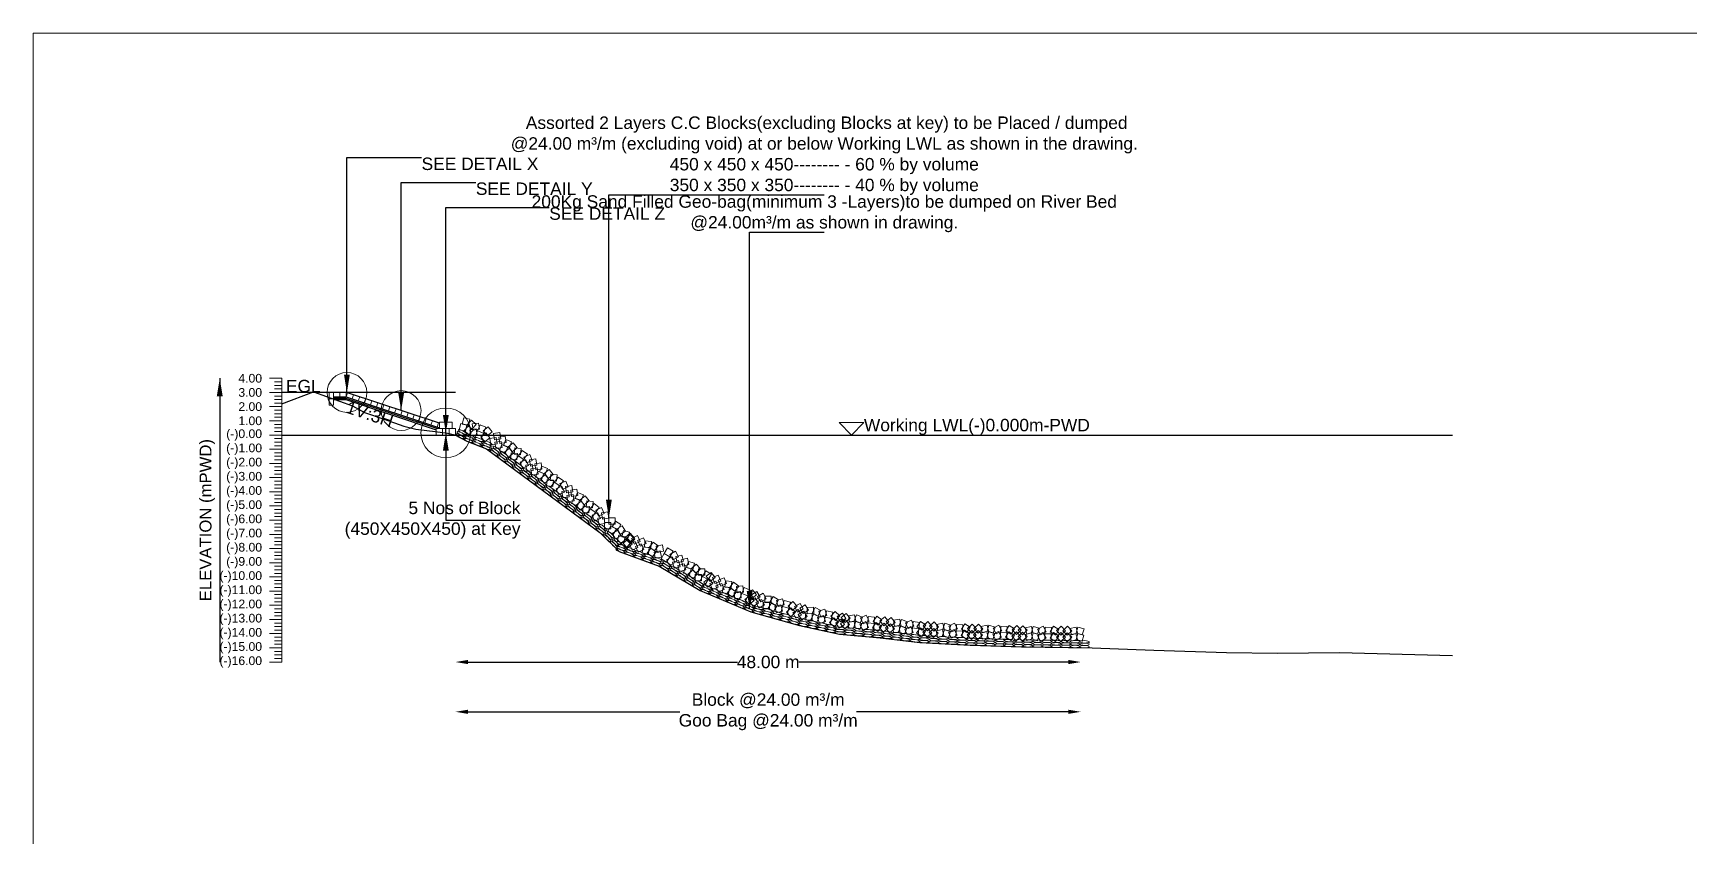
# Model space of a CAD drawing. Header units: inches. Extents: x 89000 to 380017, y -7071 to 0.
# Drawn here: x 295000 to 301658, y -3229 to 0 of the extents above; entities that cross this region are included whole.
import ezdxf

# ---------------------------------------------------------------- set-up
doc = ezdxf.new("R2010")
doc.units = ezdxf.units.IN
doc.header["$LTSCALE"] = 7
doc.header["$MEASUREMENT"] = 0
for name, color, linetype, lineweight in [('Cross Section Labels', 7, 'Continuous', 9), ('Existing_Bed_Level for Xsection', 7, 'Continuous', 25), ('Long Section Labels', 7, 'Continuous', 9)]:
    doc.layers.add(name, color=color, linetype=linetype, lineweight=lineweight)
doc.styles.get("Standard").update_dxf_attribs({"font": 'arial.ttf'})
doc.dimstyles.new('Appron Lebeling Style', dxfattribs={"dimtxt": 50, "dimasz": 50, "dimexe": 0.18, "dimexo": 0.0625, "dimgap": 0.09, "dimtad": 0, "dimtih": 1, "dimtoh": 1, "dimdec": 4, "dimzin": 0, "dimdsep": 46, "dimtxsty": 'Standard', "dimcen": 0.09, "dimse1": 1, "dimse2": 1, "dimadec": 0, "dimazin": 0, "dimtfac": 1, "dimtdec": 4, "dimtofl": 0, "dimtmove": 0, "dimatfit": 3, "dimfxl": 1, "dimtolj": 1, "dimtzin": 0, "dimarcsym": 0})
doc.dimstyles.get("Standard").update_dxf_attribs({"dimtxt": 0.18, "dimasz": 0.18, "dimexe": 0.18, "dimexo": 0.0625, "dimgap": 0.09, "dimtad": 0, "dimtih": 1, "dimtoh": 1, "dimdec": 4, "dimzin": 0, "dimdsep": 46, "dimtxsty": 'Standard', "dimcen": 0.09, "dimadec": 0, "dimazin": 0, "dimtfac": 1, "dimtdec": 4, "dimtofl": 0, "dimtmove": 0, "dimatfit": 3, "dimfxl": 1, "dimtolj": 1, "dimtzin": 0, "dimarcsym": 0})

# ---------------------------------------------------------------- blocks, each defined once
blk = doc.blocks.new('*D25')
at = {"layer": 'Cross Section Labels', "color": 0, "lineweight": -2, "transparency": 16777216}
for p, q in [((296747.1, -2526.8), (297830.4, -2526.8)), ((299160.9, -2526.8), (298077.6, -2526.8))]:
    blk.add_line(p, q, dxfattribs=at)
at = {"layer": 'Cross Section Labels', "color": 0, "transparency": 16777216}
for points in [[(296747.1, -2518.5), (296747.1, -2535.1), (296697.1, -2526.8)], [(299160.9, -2518.5), (299160.9, -2535.1), (299210.9, -2526.8)]]:
    blk.add_solid(points, dxfattribs=at)
at = {"layer": 'Defpoints', "color": 0, "transparency": 16777216}
for p in [(296697.1, -1614.8), (299210.9, -2469.7), (299210.9, -2526.8)]:
    blk.add_point(p, dxfattribs=at)
at = {"layer": 'Cross Section Labels', "color": 0, "transparency": 16777216, "insert": (297954, -2526.8), "char_height": 50, "attachment_point": 5}
blk.add_mtext('\\A1;48.00 m', dxfattribs=at)
blk = doc.blocks.new('*D26')
at = {"layer": 'Cross Section Labels', "color": 0, "lineweight": -2, "transparency": 16777216}
for p, q in [((296747.1, -2726.8), (297598.4, -2726.8)), ((299160.9, -2726.8), (298309.6, -2726.8))]:
    blk.add_line(p, q, dxfattribs=at)
at = {"layer": 'Cross Section Labels', "color": 0, "transparency": 16777216}
for points in [[(296747.1, -2718.5), (296747.1, -2735.1), (296697.1, -2726.8)], [(299160.9, -2718.5), (299160.9, -2735.1), (299210.9, -2726.8)]]:
    blk.add_solid(points, dxfattribs=at)
at = {"layer": 'Defpoints', "color": 0, "transparency": 16777216}
for p in [(296697.1, -1614.8), (299210.9, -2469.7), (299210.9, -2726.8)]:
    blk.add_point(p, dxfattribs=at)
at = {"layer": 'Cross Section Labels', "color": 0, "transparency": 16777216, "insert": (297954, -2726.8), "char_height": 50, "attachment_point": 5}
blk.add_mtext('\\A1;Block @24.00 m³/m ^JGoo Bag @24.00 m³/m ', dxfattribs=at)

msp = doc.modelspace()

# ---------------------------------------------------------------- linework, layer by layer
at = {"layer": 'Cross Section Labels'}
for points in [[(295000, 0), (305000, 0), (305000, -7071), (295000, -7071)], [(298288.67967, -1614.79), (298338.67967, -1564.79), (298238.67967, -1564.79)]]:
    msp.add_lwpolyline(points, close=True, dxfattribs=at)
for centre, radius in [((296261.02967, -1443.79), 80), ((296479.05467, -1516.465), 80), ((296658.60467, -1606.24), 100)]:
    msp.add_circle(centre, radius, dxfattribs=at)
at = {"layer": 'Existing_Bed_Level for Xsection'}
for points in [[(296000, -1489.162), (296127.30223, -1440.712), (296283.64038, -1497.712), (296332.32062, -1523.932), (296410.51855, -1550.779), (296489.12038, -1579.279), (296537.54408, -1591.819), (296615.92516, -1600.369), (296664.66703, -1607.779), (296694.61334, -1613.479), (296742.86763, -1639.129), (296821.367, -1670.479), (297277.78288, -2006.95), (297354.62798, -2083.33), (297515.81178, -2142.04), (297680.04029, -2240.08), (297883.69905, -2325.58), (298079.99162, -2379.73), (298241.19287, -2415.07), (298404.66586, -2429.32), (298563.60149, -2448.7), (298765.8657, -2459.53), (298972.30576, -2466.37), (299256.39668, -2470.36), (299503.48878, -2479.48), (299795.64543, -2488.03), (300000.31431, -2491.45), (300249.76909, -2489.17), (300704.85263, -2500)], [(296697.07967, -1443.79), (296000, -1443.79)], [(296632.95467, -1567.765), (296263.66222, -1444.66752), (296261.02967, -1443.79), (296258.25472, -1443.79), (296206.95472, -1443.79)], [(296206.95472, -1460.89), (296258.25472, -1460.89), (296632.95467, -1585.78998)], [(296206.95472, -1466.59), (296257.32974, -1466.59), (296624.97974, -1589.14)], [(296206.95472, -1472.29), (296256.40476, -1472.29), (296620.12967, -1593.53164)], [(296000, -1614.79), (300704.85263, -1614.79)]]:
    msp.add_lwpolyline(points, dxfattribs=at)
at = {"layer": 'Long Section Labels'}
for points in [[(296000, -1386.79), (295950, -1386.79)], [(296000, -2526.79), (296000, -2469.79), (296000, -2412.79), (296000, -2355.79), (296000, -2298.79), (296000, -2241.79), (296000, -2184.79), (296000, -2127.79), (296000, -2070.79), (296000, -2013.79), (296000, -1956.79), (296000, -1899.79), (296000, -1842.79), (296000, -1785.79), (296000, -1728.79), (296000, -1671.79), (296000, -1614.79), (296000, -1557.79), (296000, -1500.79), (296000, -1443.79), (296000, -1386.79)], [(296000, -1443.79), (295950, -1443.79)], [(296000, -1401.04), (295970, -1401.04)], [(296000, -1415.29), (295970, -1415.29)], [(296000, -1429.54), (295970, -1429.54)], [(296000, -1458.04), (295970, -1458.04)], [(296000, -1500.79), (295950, -1500.79)], [(296000, -1472.29), (295970, -1472.29)], [(296000, -1486.54), (295970, -1486.54)], [(296000, -1515.04), (295970, -1515.04)], [(296000, -1529.29), (295970, -1529.29)], [(296000, -1557.79), (295950, -1557.79)], [(296000, -1543.54), (295970, -1543.54)], [(296000, -1572.04), (295970, -1572.04)], [(296000, -1586.29), (295970, -1586.29)], [(296000, -1614.79), (295950, -1614.79)], [(296000, -1600.54), (295970, -1600.54)], [(296000, -1629.04), (295970, -1629.04)], [(296000, -1643.29), (295970, -1643.29)], [(296000, -1657.54), (295970, -1657.54)], [(296000, -1671.79), (295950, -1671.79)], [(296000, -1728.79), (295950, -1728.79)], [(296000, -1686.04), (295970, -1686.04)], [(296000, -1700.29), (295970, -1700.29)], [(296000, -1714.54), (295970, -1714.54)], [(296000, -1785.79), (295950, -1785.79)], [(296000, -1743.04), (295970, -1743.04)], [(296000, -1757.29), (295970, -1757.29)], [(296000, -1771.54), (295970, -1771.54)], [(296000, -1842.79), (295950, -1842.79)], [(296000, -1800.04), (295970, -1800.04)], [(296000, -1814.29), (295970, -1814.29)], [(296000, -1828.54), (295970, -1828.54)], [(296000, -1857.04), (295970, -1857.04)], [(296000, -1899.79), (295950, -1899.79)], [(296000, -1871.29), (295970, -1871.29)], [(296000, -1885.54), (295970, -1885.54)], [(296000, -1914.04), (295970, -1914.04)], [(296000, -1928.29), (295970, -1928.29)], [(296000, -1956.79), (295950, -1956.79)], [(296000, -1942.54), (295970, -1942.54)], [(296000, -1971.04), (295970, -1971.04)], [(296000, -1985.29), (295970, -1985.29)], [(296000, -2013.79), (295950, -2013.79)], [(296000, -1999.54), (295970, -1999.54)], [(296000, -2028.04), (295970, -2028.04)], [(296000, -2042.29), (295970, -2042.29)], [(296000, -2056.54), (295970, -2056.54)], [(296000, -2070.79), (295950, -2070.79)], [(296000, -2127.79), (295950, -2127.79)], [(296000, -2085.04), (295970, -2085.04)], [(296000, -2099.29), (295970, -2099.29)], [(296000, -2113.54), (295970, -2113.54)], [(296000, -2184.79), (295950, -2184.79)], [(296000, -2142.04), (295970, -2142.04)], [(296000, -2156.29), (295970, -2156.29)], [(296000, -2170.54), (295970, -2170.54)], [(296000, -2241.79), (295950, -2241.79)], [(296000, -2199.04), (295970, -2199.04)], [(296000, -2213.29), (295970, -2213.29)], [(296000, -2227.54), (295970, -2227.54)], [(296000, -2256.04), (295970, -2256.04)], [(296000, -2298.79), (295950, -2298.79)], [(296000, -2270.29), (295970, -2270.29)], [(296000, -2284.54), (295970, -2284.54)], [(296000, -2313.04), (295970, -2313.04)], [(296000, -2327.29), (295970, -2327.29)], [(296000, -2355.79), (295950, -2355.79)], [(296000, -2341.54), (295970, -2341.54)], [(296000, -2370.04), (295970, -2370.04)], [(296000, -2384.29), (295970, -2384.29)], [(296000, -2412.79), (295950, -2412.79)], [(296000, -2398.54), (295970, -2398.54)], [(296000, -2427.04), (295970, -2427.04)], [(296000, -2441.29), (295970, -2441.29)], [(296000, -2455.54), (295970, -2455.54)], [(296000, -2469.79), (295950, -2469.79)], [(296000, -2526.79), (295950, -2526.79)], [(296000, -2484.04), (295970, -2484.04)], [(296000, -2498.29), (295970, -2498.29)], [(296000, -2512.54), (295970, -2512.54)]]:
    msp.add_lwpolyline(points, dxfattribs=at)
for points in [[(296206.95472, -1443.79), (296189.85472, -1443.79), (296189.85472, -1469.44), (296206.95472, -1469.44)], [(296232.60472, -1443.79), (296206.95472, -1443.79), (296206.95472, -1460.89), (296232.60472, -1460.89)], [(296258.25472, -1443.79), (296232.60472, -1443.79), (296232.60472, -1460.89), (296258.25472, -1460.89)], [(296287.99595, -1452.77876), (296263.66222, -1444.66752), (296258.25472, -1460.89), (296282.58845, -1469.00124)], [(296312.32967, -1460.89), (296287.99595, -1452.77876), (296282.58845, -1469.00124), (296306.92218, -1477.11248)], [(296336.6634, -1469.00124), (296312.32967, -1460.89), (296306.92218, -1477.11248), (296331.2559, -1485.22373)], [(296206.95472, -1469.44), (296189.85472, -1469.44), (296189.85472, -1495.09), (296206.95472, -1495.09)], [(296360.99713, -1477.11248), (296336.6634, -1469.00124), (296331.2559, -1485.22373), (296355.58963, -1493.33497)], [(296385.33085, -1485.22373), (296360.99713, -1477.11248), (296355.58963, -1493.33497), (296379.92336, -1501.44621)], [(296409.66458, -1493.33497), (296385.33085, -1485.22373), (296379.92336, -1501.44621), (296404.25708, -1509.55745)], [(296433.99831, -1501.44621), (296409.66458, -1493.33497), (296404.25708, -1509.55745), (296428.59081, -1517.6687)], [(296458.33203, -1509.55745), (296433.99831, -1501.44621), (296428.59081, -1517.6687), (296452.92454, -1525.77994)], [(296482.66576, -1517.6687), (296458.33203, -1509.55745), (296452.92454, -1525.77994), (296477.25826, -1533.89118)], [(296506.99948, -1525.77994), (296482.66576, -1517.6687), (296477.25826, -1533.89118), (296501.59199, -1542.00242)], [(296531.33321, -1533.89118), (296506.99948, -1525.77994), (296501.59199, -1542.00242), (296525.92572, -1550.11366)], [(296555.66694, -1542.00242), (296531.33321, -1533.89118), (296525.92572, -1550.11366), (296550.25944, -1558.22491)], [(296580.00066, -1550.11366), (296555.66694, -1542.00242), (296550.25944, -1558.22491), (296574.59317, -1566.33615)], [(296604.33439, -1558.22491), (296580.00066, -1550.11366), (296574.59317, -1566.33615), (296598.9269, -1574.44739)], [(296628.66812, -1566.33615), (296604.33439, -1558.22491), (296598.9269, -1574.44739), (296623.26062, -1582.55863)], [(296645.77967, -1589.14), (296620.12967, -1589.14), (296620.12967, -1614.79), (296645.77967, -1614.79)], [(296658.60467, -1563.49), (296632.95467, -1563.49), (296632.95467, -1589.14), (296658.60467, -1589.14)], [(296671.42967, -1589.14), (296645.77967, -1589.14), (296645.77967, -1614.79), (296671.42967, -1614.79)], [(296684.25467, -1563.49), (296658.60467, -1563.49), (296658.60467, -1589.14), (296684.25467, -1589.14)], [(296697.07967, -1589.14), (296671.42967, -1589.14), (296671.42967, -1614.79), (296697.07967, -1614.79)], [(296743.44659, -1574.20006), (296718.45217, -1568.43801), (296712.69012, -1593.43244), (296737.68454, -1599.19449)], [(296755.48588, -1551.55104), (296730.49146, -1545.78899), (296724.72941, -1570.78342), (296749.72383, -1576.54547)], [(296768.84366, -1595.22407), (296750.0859, -1577.72925), (296732.59108, -1596.48701), (296751.34884, -1613.98183)], [(296780.88295, -1572.57505), (296762.12519, -1555.08023), (296744.63037, -1573.83799), (296763.38813, -1591.33281)], [(296780.66661, -1590.25051), (296755.27857, -1593.90699), (296758.93505, -1619.29503), (296784.32309, -1615.63855)], [(296790.17977, -1566.42988), (296764.79173, -1570.08636), (296768.44821, -1595.4744), (296793.83625, -1591.81792)], [(296810.28835, -1607.13219), (296786.46773, -1597.61904), (296776.95457, -1621.43966), (296800.7752, -1630.95282)], [(296819.80151, -1583.31156), (296795.98088, -1573.79841), (296786.46773, -1597.61904), (296810.28835, -1607.13219)], [(296844.96734, -1602.1058), (296829.08259, -1581.96636), (296808.94315, -1597.85111), (296824.8279, -1617.99055)], [(296835.45419, -1625.92643), (296819.56943, -1605.78699), (296799.42999, -1621.67174), (296815.31475, -1641.81118)], [(296860.77204, -1624.94657), (296835.40907, -1628.77305), (296839.23555, -1654.13603), (296864.59853, -1650.30954)], [(296875.99242, -1604.30044), (296850.62945, -1608.12692), (296854.45593, -1633.4899), (296879.81891, -1629.66342)], [(296885.25323, -1665.5183), (296881.40655, -1640.15838), (296856.04663, -1644.00506), (296859.89331, -1669.36498)], [(296900.47361, -1644.87217), (296896.62693, -1619.51225), (296871.26701, -1623.35893), (296875.11369, -1648.71885)], [(296907.91464, -1662.71682), (296884.03082, -1653.36346), (296874.67746, -1677.24729), (296898.56129, -1686.60065)], [(296923.13502, -1642.07069), (296899.2512, -1632.71734), (296889.89784, -1656.60116), (296913.78167, -1665.95452)], [(296945.18649, -1666.58096), (296929.18721, -1646.53238), (296909.13863, -1662.53166), (296925.13791, -1682.58024)], [(296929.96611, -1687.22708), (296913.96683, -1667.1785), (296893.91825, -1683.17779), (296909.91753, -1703.22636)], [(296946.7693, -1689.11526), (296921.28075, -1686.24182), (296918.40732, -1711.73037), (296943.89586, -1714.6038)], [(296961.98968, -1668.46913), (296936.50113, -1665.5957), (296933.6277, -1691.08424), (296959.11624, -1693.95768)], [(296971.16769, -1712.93032), (296950.52156, -1697.70994), (296935.30118, -1718.35607), (296955.94731, -1733.57645)], [(296986.38807, -1692.28419), (296965.74194, -1677.06381), (296950.52156, -1697.70994), (296971.16769, -1712.93032)], [(296990.77161, -1737.47067), (296980.48766, -1713.97252), (296956.98951, -1724.25648), (296967.27346, -1747.75462)], [(297005.99199, -1716.82454), (296995.70804, -1693.3264), (296972.20989, -1703.61035), (296982.49384, -1727.10849)], [(297020.51531, -1710.8431), (296995.15234, -1714.66958), (296998.97882, -1740.03256), (297024.3418, -1736.20607)], [(297044.99649, -1751.41482), (297041.14981, -1726.0549), (297015.78989, -1729.90158), (297019.63657, -1755.2615)], [(297005.29493, -1731.48922), (296979.93196, -1735.31571), (296983.75844, -1760.67868), (297009.12142, -1756.8522)], [(297029.77611, -1772.06095), (297025.92943, -1746.70103), (297000.56951, -1750.54771), (297004.41619, -1775.90763)], [(297052.43753, -1769.25947), (297028.5537, -1759.90612), (297019.20035, -1783.78995), (297043.08418, -1793.1433)], [(297067.65791, -1748.61335), (297043.77408, -1739.25999), (297034.42073, -1763.14382), (297058.30456, -1772.49718)], [(297074.489, -1793.76974), (297058.48972, -1773.72116), (297038.44114, -1789.72044), (297054.44042, -1809.76902)], [(297089.70938, -1773.12361), (297073.7101, -1753.07503), (297053.66152, -1769.07431), (297069.6608, -1789.12289)], [(297091.29218, -1795.65791), (297065.80364, -1792.78448), (297062.93021, -1818.27302), (297088.41875, -1821.14646)], [(297106.51256, -1775.01179), (297081.02402, -1772.13835), (297078.15058, -1797.6269), (297103.63913, -1800.50033)], [(297130.91095, -1798.82685), (297110.26483, -1783.60647), (297095.04445, -1804.2526), (297115.69057, -1819.47298)], [(297115.69057, -1819.47298), (297095.04445, -1804.2526), (297079.82407, -1824.89872), (297100.47019, -1840.1191)], [(297135.2945, -1844.01332), (297125.01054, -1820.51518), (297101.5124, -1830.79913), (297111.79635, -1854.29728)], [(297150.51488, -1823.3672), (297140.23092, -1799.86905), (297116.73278, -1810.15301), (297127.01673, -1833.65115)], [(297149.81782, -1838.03188), (297124.45484, -1841.85836), (297128.28133, -1867.22134), (297153.6443, -1863.39485)], [(297165.0382, -1817.38575), (297139.67522, -1821.21224), (297143.50171, -1846.57521), (297168.86468, -1842.74873)], [(297174.299, -1878.60361), (297170.45232, -1853.24369), (297145.0924, -1857.09037), (297148.93908, -1882.45029)], [(297189.51938, -1857.95748), (297185.6727, -1832.59756), (297160.31278, -1836.44424), (297164.15946, -1861.80416)], [(297212.1808, -1855.156), (297188.29697, -1845.80265), (297178.94362, -1869.68648), (297202.82744, -1879.03983)], [(297234.23226, -1879.66627), (297218.23298, -1859.61769), (297198.1844, -1875.61697), (297214.18369, -1895.66555)], [(297196.96042, -1875.80213), (297173.07659, -1866.44877), (297163.72324, -1890.3326), (297187.60706, -1899.68596)], [(297219.01189, -1900.31239), (297203.0126, -1880.26382), (297182.96403, -1896.2631), (297198.96331, -1916.31168)], [(297235.81507, -1902.20057), (297210.32653, -1899.32714), (297207.45309, -1924.81568), (297232.94164, -1927.68911)], [(297251.03545, -1881.55444), (297225.54691, -1878.68101), (297222.67347, -1904.16955), (297248.16202, -1907.04299)], [(297260.21346, -1926.01563), (297239.56734, -1910.79525), (297224.34696, -1931.44138), (297244.99308, -1946.66176)], [(297275.43384, -1905.3695), (297254.78771, -1890.14912), (297239.56734, -1910.79525), (297260.21346, -1926.01563)], [(297279.81738, -1950.55598), (297269.53343, -1927.05783), (297246.03529, -1937.34179), (297256.31924, -1960.83993)], [(297295.03776, -1929.90985), (297284.75381, -1906.41171), (297261.25567, -1916.69566), (297271.53962, -1940.19381)], [(297309.56109, -1923.92841), (297284.19811, -1927.75489), (297288.0246, -1953.11787), (297313.38757, -1949.29138)], [(297294.34071, -1944.57453), (297268.97773, -1948.40102), (297272.80422, -1973.76399), (297298.16719, -1969.93751)], [(297321.57449, -1991.39693), (297321.48642, -1965.74708), (297295.83657, -1965.83515), (297295.92464, -1991.485)], [(297344.40179, -1991.94725), (297322.14685, -1979.1942), (297309.3938, -2001.44914), (297331.64874, -2014.20219)], [(297339.65664, -1973.20467), (297339.56857, -1947.55482), (297313.91873, -1947.64289), (297314.0068, -1973.29274)], [(297362.48394, -1973.75499), (297340.229, -1961.00194), (297327.47595, -1983.25688), (297349.73089, -1996.00993)], [(297362.62256, -2019.42494), (297349.73465, -1997.24783), (297327.55754, -2010.13575), (297340.44546, -2032.31286)], [(297380.70472, -2001.23268), (297367.8168, -1979.05558), (297345.63969, -1991.94349), (297358.52761, -2014.1206)], [(297378.96752, -2023.75561), (297354.17542, -2017.17729), (297347.5971, -2041.96939), (297372.3892, -2048.54771)], [(297399.61177, -2050.8896), (297381.41952, -2032.80744), (297363.33736, -2050.9997), (297381.52962, -2069.08186)], [(297397.04967, -2005.56335), (297372.25757, -1998.98503), (297365.67925, -2023.77713), (297390.47135, -2030.35545)], [(297407.57571, -2053.02104), (297391.08117, -2033.37791), (297371.43804, -2049.87245), (297387.93258, -2069.51558)], [(297416.35433, -2028.92004), (297399.85978, -2009.27691), (297380.21665, -2025.77145), (297396.71119, -2045.41458)], [(297417.69393, -2032.69734), (297399.50167, -2014.61519), (297381.41952, -2032.80744), (297399.61177, -2050.8896)], [(297419.82208, -2043.18585), (297396.56837, -2054.01116), (297407.39368, -2077.26487), (297430.64739, -2066.43956)], [(297428.6007, -2019.08484), (297405.34698, -2029.91015), (297416.17229, -2053.16387), (297439.42601, -2042.33855)], [(297454.75334, -2075.2046), (297443.90952, -2051.95952), (297420.66443, -2062.80334), (297431.50826, -2086.04843)], [(297463.53196, -2051.1036), (297452.68813, -2027.85851), (297429.44305, -2038.70234), (297440.28687, -2061.94742)], [(297475.70433, -2066.12471), (297450.15202, -2063.88815), (297447.91546, -2089.44045), (297473.46777, -2091.67702)], [(297484.48294, -2042.02371), (297458.93063, -2039.78714), (297456.69407, -2065.33945), (297482.24638, -2067.57601)], [(297512.55264, -2059.31856), (297491.54788, -2044.59706), (297476.82638, -2065.60182), (297497.83114, -2080.32332)], [(297529.2061, -2056.39034), (297503.94206, -2060.82321), (297508.37493, -2086.08726), (297533.63898, -2081.65439)], [(297503.77403, -2083.41957), (297482.76927, -2068.69806), (297468.04777, -2089.70282), (297489.05253, -2104.42433)], [(297520.42749, -2080.49135), (297495.16344, -2084.92422), (297499.59632, -2110.18827), (297524.86037, -2105.75539)], [(297558.49361, -2103.79102), (297536.46956, -2090.64326), (297523.32179, -2112.66731), (297545.34584, -2125.81507)], [(297571.64137, -2081.76697), (297549.61732, -2068.61921), (297536.46956, -2090.64326), (297558.49361, -2103.79102)], [(297580.38362, -2126.31589), (297567.87071, -2103.92506), (297545.47987, -2116.43797), (297557.99279, -2138.8288)], [(297593.53139, -2104.29184), (297581.01847, -2081.90101), (297558.62764, -2094.41392), (297571.14055, -2116.80475)], [(297594.25887, -2118.95504), (297569.38615, -2125.22162), (297575.65272, -2150.09435), (297600.52545, -2143.82777)], [(297607.40664, -2096.93099), (297582.53391, -2103.19757), (297588.80049, -2128.0703), (297613.67321, -2121.80372)], [(297635.70467, -2134.93908), (297629.41829, -2110.07135), (297604.55056, -2116.35774), (297610.83694, -2141.22547)], [(297657.9879, -2129.95451), (297633.31, -2122.95994), (297626.31543, -2147.63784), (297650.99332, -2154.63241)], [(297622.5569, -2156.96313), (297616.27052, -2132.0954), (297591.40279, -2138.38179), (297597.68917, -2163.24952)], [(297644.84013, -2151.97856), (297620.16224, -2144.98399), (297613.16766, -2169.66189), (297637.84556, -2176.65646)], [(297669.16325, -2174.23628), (297651.29624, -2155.83269), (297632.89264, -2173.6997), (297650.75966, -2192.10329)], [(297682.31102, -2152.21223), (297664.444, -2133.80864), (297646.04041, -2151.67565), (297663.90742, -2170.07925)], [(297686.07033, -2174.48705), (297660.42329, -2174.09742), (297660.03366, -2199.74446), (297685.6807, -2200.13409)], [(297699.2181, -2152.463), (297673.57106, -2152.07337), (297673.18143, -2177.72041), (297698.82847, -2178.11004)], [(297712.66195, -2195.82538), (297690.6379, -2182.67761), (297677.49014, -2204.70166), (297699.51419, -2217.84943)], [(297725.80972, -2173.80133), (297703.78567, -2160.65356), (297690.6379, -2182.67761), (297712.66195, -2195.82538)], [(297730.96553, -2210.91965), (297715.43593, -2190.50509), (297695.02137, -2206.03469), (297710.55097, -2226.44925)], [(297740.89442, -2187.26929), (297725.36482, -2166.85473), (297704.95026, -2182.38433), (297720.47986, -2202.79888)], [(297753.60015, -2178.03517), (297729.85217, -2187.72825), (297739.54526, -2211.47623), (297763.29324, -2201.78314)], [(297786.94919, -2211.69872), (297777.23719, -2187.95847), (297753.49694, -2197.67046), (297763.20894, -2221.41072)], [(297743.67126, -2201.68553), (297719.92328, -2211.37862), (297729.61637, -2235.1266), (297753.36434, -2225.43351)], [(297777.0203, -2235.34908), (297767.3083, -2211.60883), (297743.56805, -2221.32083), (297753.28004, -2245.06108)], [(297798.38418, -2227.28851), (297772.9692, -2223.8242), (297769.50489, -2249.23918), (297794.91987, -2252.70349)], [(297808.31307, -2203.63815), (297782.89809, -2200.17384), (297779.43378, -2225.58882), (297804.84876, -2229.05313)], [(297825.58858, -2245.91486), (297805.31702, -2230.19906), (297789.60121, -2250.47061), (297809.87277, -2266.18642)], [(297835.51747, -2222.2645), (297815.24591, -2206.5487), (297799.53011, -2226.82025), (297819.80166, -2242.53606)], [(297842.36371, -2243.7919), (297816.91553, -2247.00317), (297820.1268, -2272.45136), (297845.57499, -2269.24009)], [(297852.29261, -2220.14154), (297826.84442, -2223.35281), (297830.05569, -2248.801), (297855.50388, -2245.58973)], [(297871.68524, -2261.18979), (297848.03488, -2251.26089), (297838.10599, -2274.91126), (297861.75635, -2284.84015)], [(297881.61414, -2237.53943), (297857.96378, -2227.61053), (297848.03488, -2251.26089), (297871.68524, -2261.18979)], [(297896.51806, -2280.4219), (297880.98846, -2260.00734), (297860.5739, -2275.53693), (297876.1035, -2295.95149)], [(297906.44695, -2256.77153), (297890.91735, -2236.35698), (297870.5028, -2251.88657), (297886.03239, -2272.30113)], [(297908.87538, -2243.64248), (297886.56288, -2256.29454), (297899.21495, -2278.60704), (297921.52745, -2265.95498)], [(297946.25769, -2272.76217), (297933.58786, -2250.45975), (297911.28544, -2263.12958), (297923.95527, -2285.432)], [(297966.41458, -2262.03427), (297940.76524, -2261.85038), (297940.58135, -2287.49972), (297966.23069, -2287.68361)], [(297902.05427, -2268.36888), (297879.74176, -2281.02094), (297892.39383, -2303.33344), (297914.70633, -2290.68138)], [(297939.43657, -2297.48857), (297926.76674, -2275.18615), (297904.46432, -2287.85598), (297917.13415, -2310.1584)], [(297959.59346, -2286.76067), (297933.94412, -2286.57678), (297933.76024, -2312.22612), (297959.40958, -2312.41001)], [(297988.95756, -2301.75299), (297966.84173, -2288.7602), (297953.84894, -2310.87603), (297975.96477, -2323.86882)], [(297995.77868, -2277.02659), (297973.66285, -2264.0338), (297960.67005, -2286.14963), (297982.78588, -2299.14242)], [(298005.32317, -2297.50104), (297980.49506, -2303.94211), (297986.93613, -2328.77022), (298011.76424, -2322.32915)], [(298012.14428, -2272.77464), (297987.31617, -2279.21571), (297993.75725, -2304.04382), (298018.58536, -2297.60275)], [(298036.62981, -2311.0041), (298011.90341, -2304.18299), (298005.08229, -2328.90939), (298029.80869, -2335.7305)], [(298043.45092, -2286.2777), (298018.72452, -2279.45659), (298011.90341, -2304.18299), (298036.62981, -2311.0041)], [(298063.71932, -2326.90067), (298045.70525, -2308.64099), (298027.44558, -2326.65506), (298045.45964, -2344.91474)], [(298070.54044, -2302.17427), (298052.52637, -2283.91459), (298034.26669, -2301.92866), (298052.28076, -2320.18834)], [(298075.13907, -2316.1167), (298052.82657, -2328.76876), (298065.47863, -2351.08126), (298087.79113, -2338.4292)], [(298081.96019, -2291.3903), (298059.64768, -2304.04236), (298072.29975, -2326.35486), (298094.61225, -2313.7028)], [(298110.63558, -2343.5507), (298096.79442, -2321.95569), (298075.1994, -2335.79685), (298089.04056, -2357.39186)], [(298116.12836, -2318.49572), (298102.28719, -2296.90071), (298080.69218, -2310.74187), (298094.53334, -2332.33689)], [(298135.68445, -2306.70814), (298110.06181, -2307.89237), (298111.24603, -2333.51501), (298136.86868, -2332.33079)], [(298165.80629, -2320.11318), (298143.02904, -2308.31829), (298131.23415, -2331.09553), (298154.0114, -2342.89043)], [(298181.92186, -2314.99451), (298157.47257, -2322.75047), (298165.22854, -2347.19976), (298189.67782, -2339.4438)], [(298213.90405, -2326.80882), (298188.84908, -2321.31604), (298183.3563, -2346.37101), (298208.41127, -2351.86379)], [(298241.80277, -2341.2381), (298222.84056, -2323.96508), (298205.56754, -2342.92728), (298224.52974, -2360.20031)], [(298252.63117, -2329.86048), (298231.02513, -2343.68444), (298244.84909, -2365.29047), (298266.45513, -2351.46651)], [(298130.19168, -2331.76312), (298104.56903, -2332.94734), (298105.75326, -2358.56999), (298131.3759, -2357.38576)], [(298160.31351, -2345.16816), (298137.53626, -2333.37326), (298125.74137, -2356.15051), (298148.51862, -2367.9454)], [(298176.42908, -2340.04949), (298151.9798, -2347.80545), (298159.73576, -2372.25474), (298184.18504, -2364.49877)], [(298208.41127, -2351.86379), (298183.3563, -2346.37101), (298177.86352, -2371.42599), (298202.9185, -2376.91877)], [(298236.30999, -2366.29308), (298217.34778, -2349.02006), (298200.07476, -2367.98226), (298219.03696, -2385.25528)], [(298247.13839, -2354.91545), (298225.53235, -2368.73941), (298239.35632, -2390.34545), (298260.96235, -2376.52149)], [(298281.39899, -2376.51366), (298264.89746, -2356.8764), (298245.2602, -2373.37793), (298261.76173, -2393.01519)], [(298283.62647, -2350.96056), (298267.12494, -2331.3233), (298247.48767, -2347.82483), (298263.9892, -2367.46209)], [(298299.27814, -2362.3107), (298274.02013, -2366.77782), (298278.48725, -2392.03584), (298303.74526, -2387.56871)], [(298301.50562, -2336.7576), (298276.2476, -2341.22472), (298280.71472, -2366.48274), (298305.97274, -2362.01561)], [(298330.87288, -2371.7337), (298306.76875, -2362.96366), (298297.99871, -2387.06778), (298322.10284, -2395.83782)], [(298333.10035, -2346.1806), (298308.99622, -2337.41056), (298300.22619, -2361.51469), (298324.33031, -2370.28472)], [(298346.19703, -2364.58649), (298322.94717, -2375.42007), (298333.78075, -2398.66993), (298357.03061, -2387.83635)], [(298348.42451, -2339.03339), (298325.17465, -2349.86698), (298336.00823, -2373.11684), (298359.25809, -2362.28325)], [(298379.43228, -2372.19287), (298353.87918, -2369.9654), (298351.65171, -2395.5185), (298377.20481, -2397.74597)], [(298381.65975, -2346.63977), (298356.10665, -2344.4123), (298353.87918, -2369.9654), (298379.43228, -2372.19287)], [(298408.95395, -2382.91732), (298387.92925, -2368.2243), (298373.23624, -2389.249), (298394.26094, -2403.94201)], [(298411.18142, -2357.36422), (298390.15672, -2342.67121), (298375.46371, -2363.6959), (298396.48841, -2378.38891)], [(298420.2535, -2370.74376), (298400.04794, -2386.54433), (298415.8485, -2406.74989), (298436.05406, -2390.94932)], [(298423.35817, -2345.28235), (298403.15261, -2361.08291), (298418.95317, -2381.28847), (298439.15873, -2365.48791)], [(298461.51722, -2394.03965), (298445.70058, -2373.84668), (298425.5076, -2389.66333), (298441.32425, -2409.8563)], [(298464.62189, -2368.57824), (298448.80524, -2348.38527), (298428.61227, -2364.20192), (298444.42892, -2384.39489)], [(298479.8741, -2380.45977), (298454.47744, -2384.05589), (298458.07355, -2409.45255), (298483.47022, -2405.85643)], [(298482.97877, -2354.99836), (298457.58211, -2358.59447), (298461.17822, -2383.99114), (298486.57488, -2380.39502)], [(298511.1262, -2390.96342), (298487.33783, -2381.36987), (298477.74428, -2405.15823), (298501.53265, -2414.75178)], [(298514.23086, -2365.50201), (298490.4425, -2355.90846), (298480.84895, -2379.69682), (298504.63732, -2389.29037)], [(298526.68701, -2384.34728), (298503.07844, -2394.37513), (298513.10629, -2417.98371), (298536.71486, -2407.95585)], [(298529.79168, -2358.88587), (298506.18311, -2368.91372), (298516.21096, -2392.52229), (298539.81953, -2382.49444)], [(298559.64111, -2393.09179), (298534.17969, -2389.98712), (298531.07503, -2415.44853), (298556.53644, -2418.5532)], [(298562.74577, -2367.63037), (298537.28436, -2364.52571), (298534.17969, -2389.98712), (298559.64111, -2393.09179)], [(298585.7443, -2403.21909), (298564.23986, -2389.23762), (298550.25838, -2410.74205), (298571.76282, -2424.72353)], [(298587.11573, -2377.60578), (298565.6113, -2363.62431), (298551.62982, -2385.12874), (298573.13425, -2399.11022)], [(298594.59161, -2390.24105), (298575.50369, -2407.37505), (298592.63769, -2426.46297), (298611.72561, -2409.32897)], [(298595.96305, -2364.62774), (298576.87513, -2381.76174), (298594.00912, -2400.84965), (298613.09704, -2383.71566)], [(298637.33969, -2410.68598), (298620.1905, -2391.61171), (298601.11623, -2408.7609), (298618.26542, -2427.83517)], [(298638.71113, -2385.07267), (298621.56194, -2365.9984), (298602.48767, -2383.14759), (298619.63686, -2402.22186)], [(298654.73372, -2395.89288), (298629.63928, -2401.20242), (298634.94882, -2426.29687), (298660.04327, -2420.98733)], [(298656.10516, -2370.27957), (298631.01071, -2375.58911), (298636.32025, -2400.68356), (298661.4147, -2395.37402)], [(298686.62599, -2404.25371), (298662.24198, -2396.2949), (298654.28317, -2420.67891), (298678.66718, -2428.63772)], [(298687.99743, -2378.6404), (298663.61342, -2370.68159), (298655.65461, -2395.0656), (298680.03862, -2403.02441)], [(298701.70249, -2396.59789), (298678.82804, -2408.20315), (298690.4333, -2431.0776), (298713.30775, -2419.47234)], [(298703.07392, -2370.98458), (298680.19947, -2382.58984), (298691.80474, -2405.46429), (298714.67918, -2393.85903)], [(298736.54501, -2377.47493), (298710.9317, -2376.1035), (298709.56027, -2401.71681), (298735.17358, -2403.08824)], [(298766.40891, -2387.20583), (298744.90447, -2373.22435), (298730.92299, -2394.72878), (298752.42743, -2408.71026)], [(298773.51664, -2374.05419), (298754.7817, -2391.57346), (298772.30097, -2410.3084), (298791.0359, -2392.78913)], [(298816.67231, -2393.62409), (298799.13813, -2374.90311), (298780.41716, -2392.4373), (298797.95134, -2411.15827)], [(298833.7614, -2378.47974), (298808.78031, -2384.29936), (298814.59994, -2409.28044), (298839.58102, -2403.46082)], [(298865.81736, -2386.18918), (298841.27629, -2378.72873), (298833.81584, -2403.2698), (298858.35691, -2410.73025)], [(298880.73477, -2378.22783), (298858.10148, -2390.29665), (298870.17029, -2412.92994), (298892.80359, -2400.86113)], [(298914.33113, -2384.03502), (298888.6952, -2383.18562), (298887.8458, -2408.82155), (298913.48173, -2409.67095)], [(298944.38705, -2393.15555), (298922.60227, -2379.61503), (298909.06174, -2401.39981), (298930.84653, -2414.94034)], [(298952.96816, -2379.99998), (298934.23323, -2397.51925), (298951.7525, -2416.25418), (298970.48743, -2398.73491)], [(298994.84523, -2399.12768), (298976.95712, -2380.74459), (298958.57403, -2398.6327), (298976.46214, -2417.01579)], [(299011.64231, -2383.66009), (298986.77679, -2389.95519), (298993.07189, -2414.82072), (299017.93741, -2408.52561)], [(299043.8395, -2390.75663), (299019.16058, -2383.76568), (299012.16964, -2408.44461), (299036.84856, -2415.43555)], [(299058.60233, -2382.51217), (299036.20338, -2395.01054), (299048.70175, -2417.40949), (299071.10071, -2404.91112)], [(299092.30335, -2387.67742), (299066.65588, -2387.3172), (299066.29567, -2412.96467), (299091.94314, -2413.32489)], [(299122.52779, -2396.22295), (299100.48867, -2383.10045), (299087.36618, -2405.13957), (299109.40529, -2418.26206)], [(299130.85638, -2382.90607), (299112.45906, -2400.77954), (299130.33252, -2419.17687), (299148.72985, -2401.3034)], [(299174.37752, -2401.64917), (299156.48941, -2383.26608), (299138.10632, -2401.1542), (299155.99444, -2419.53729)], [(299191.1746, -2386.18159), (299166.30908, -2392.47669), (299172.60419, -2417.34221), (299197.46971, -2411.04711)], [(299223.3718, -2393.27812), (299198.69288, -2386.28718), (299191.70193, -2410.9661), (299216.38085, -2417.95705)], [(298735.17358, -2403.08824), (298709.56027, -2401.71681), (298708.18883, -2427.33012), (298733.80214, -2428.70155)], [(298765.03747, -2412.81914), (298743.53304, -2398.83766), (298729.55156, -2420.34209), (298751.05599, -2434.32357)], [(298772.66724, -2399.69013), (298753.9323, -2417.20939), (298771.45157, -2435.94433), (298790.18651, -2418.42506)], [(298815.82292, -2419.26002), (298798.28874, -2400.53905), (298779.56776, -2418.07323), (298797.10194, -2436.7942)], [(298832.912, -2404.11567), (298807.93092, -2409.93529), (298813.75054, -2434.91638), (298838.73162, -2429.09675)], [(298864.96796, -2411.82511), (298840.42689, -2404.36466), (298832.96644, -2428.90573), (298857.50752, -2436.36618)], [(298879.88538, -2403.86376), (298857.25208, -2415.93258), (298869.32089, -2438.56588), (298891.95419, -2426.49706)], [(298913.48173, -2409.67095), (298887.8458, -2408.82155), (298886.9964, -2434.45748), (298912.63233, -2435.30688)], [(298943.53765, -2418.79149), (298921.75287, -2405.25096), (298908.21235, -2427.03574), (298929.99713, -2440.57627)], [(298952.11876, -2405.63591), (298933.38383, -2423.15518), (298950.9031, -2441.89011), (298969.63803, -2424.37085)], [(298994.48502, -2424.77515), (298976.59691, -2406.39206), (298958.21382, -2424.28017), (298976.10193, -2442.66326)], [(299011.2821, -2409.30756), (298986.41658, -2415.60266), (298992.71168, -2440.46819), (299017.5772, -2434.17308)], [(299043.47929, -2416.4041), (299018.80037, -2409.41315), (299011.80942, -2434.09208), (299036.48835, -2441.08302)], [(299058.24212, -2408.15964), (299035.84316, -2420.65801), (299048.34154, -2443.05696), (299070.74049, -2430.55859)], [(299091.94314, -2413.32489), (299066.29567, -2412.96467), (299065.93546, -2438.61214), (299091.58293, -2438.97236)], [(299122.16758, -2421.87042), (299100.12846, -2408.74792), (299087.00596, -2430.78704), (299109.04508, -2443.90953)], [(299130.49617, -2408.55354), (299112.09884, -2426.42701), (299129.97231, -2444.82434), (299148.36964, -2426.95087)], [(299174.01731, -2427.29664), (299156.1292, -2408.91356), (299137.74611, -2426.80167), (299155.63422, -2445.18476)], [(299190.81439, -2411.82906), (299165.94887, -2418.12416), (299172.24397, -2442.98968), (299197.10949, -2436.69458)], [(299223.01159, -2418.92559), (299198.33266, -2411.93465), (299191.34172, -2436.61357), (299216.02064, -2443.60452)]]:
    msp.add_lwpolyline(points, close=True, dxfattribs=at)
for centre, major_axis in [((296725.20032, -1602.30298), (16.75021, -8.90372)), ((296716.10397, -1619.41558), (16.75021, -8.90372)), ((296720.65214, -1610.85928), (16.75021, -8.90372)), ((296749.35807, -1636.50398), (17.61668, -7.03551)), ((296752.95193, -1627.50508), (17.61668, -7.03551)), ((296756.54579, -1618.50617), (17.61668, -7.03551)), ((296784.59143, -1650.57499), (17.61668, -7.03551)), ((296788.18529, -1641.57609), (17.61668, -7.03551)), ((296791.77915, -1632.57719), (17.61668, -7.03551)), ((296819.82479, -1664.64601), (17.61668, -7.03551)), ((296823.41864, -1655.6471), (17.61668, -7.03551)), ((296827.0125, -1646.6482), (17.61668, -7.03551)), ((296863.38557, -1671.35894), (15.26896, -11.25632)), ((296851.88573, -1686.95824), (15.26896, -11.25632)), ((296857.63565, -1679.15859), (15.26896, -11.25632)), ((296882.42365, -1709.47087), (15.26896, -11.25632)), ((296888.17357, -1701.67122), (15.26896, -11.25632)), ((296893.92349, -1693.87157), (15.26896, -11.25632)), ((296912.96156, -1731.9835), (15.26896, -11.25632)), ((296918.71148, -1724.18385), (15.26896, -11.25632)), ((296924.4614, -1716.38421), (15.26896, -11.25632)), ((296954.99932, -1738.89684), (15.26896, -11.25632)), ((296943.49948, -1754.49614), (15.26896, -11.25632)), ((296949.2494, -1746.69649), (15.26896, -11.25632)), ((296974.03739, -1777.00877), (15.26896, -11.25632)), ((296979.78731, -1769.20912), (15.26896, -11.25632)), ((296985.53723, -1761.40947), (15.26896, -11.25632)), ((297004.57531, -1799.5214), (15.26896, -11.25632)), ((297010.32523, -1791.72175), (15.26896, -11.25632)), ((297016.07515, -1783.9221), (15.26896, -11.25632)), ((297046.61307, -1806.43474), (15.26896, -11.25632)), ((297035.11322, -1822.03403), (15.26896, -11.25632)), ((297040.86314, -1814.23438), (15.26896, -11.25632)), ((297065.65114, -1844.54666), (15.26896, -11.25632)), ((297071.40106, -1836.74702), (15.26896, -11.25632)), ((297077.15098, -1828.94737), (15.26896, -11.25632)), ((297096.18905, -1867.0593), (15.26896, -11.25632)), ((297101.93898, -1859.25965), (15.26896, -11.25632)), ((297107.6889, -1851.46), (15.26896, -11.25632)), ((297138.22681, -1873.97263), (15.26896, -11.25632)), ((297126.72697, -1889.57193), (15.26896, -11.25632)), ((297132.47689, -1881.77228), (15.26896, -11.25632)), ((297157.26489, -1912.08456), (15.26896, -11.25632)), ((297163.01481, -1904.28491), (15.26896, -11.25632)), ((297168.76473, -1896.48526), (15.26896, -11.25632)), ((297187.8028, -1934.59719), (15.26896, -11.25632)), ((297193.55272, -1926.79754), (15.26896, -11.25632)), ((297199.30264, -1918.9979), (15.26896, -11.25632)), ((297229.84056, -1941.51053), (15.26896, -11.25632)), ((297218.34072, -1957.10982), (15.26896, -11.25632)), ((297224.09064, -1949.31018), (15.26896, -11.25632)), ((297248.87863, -1979.62246), (15.26896, -11.25632)), ((297254.62855, -1971.82281), (15.26896, -11.25632)), ((297260.37847, -1964.02316), (15.26896, -11.25632)), ((297279.41655, -2002.13509), (15.26896, -11.25632)), ((297285.16647, -1994.33544), (15.26896, -11.25632)), ((297290.91639, -1986.53579), (15.26896, -11.25632)), ((297307.01301, -2029.17205), (13.45419, -13.37276)), ((297313.84404, -2022.29942), (13.45419, -13.37276)), ((297320.67508, -2015.42679), (13.45419, -13.37276)), ((297333.92138, -2055.91756), (13.45419, -13.37276)), ((297340.75242, -2049.04493), (13.45419, -13.37276)), ((297347.58345, -2042.1723), (13.45419, -13.37276)), ((297363.29374, -2071.01726), (17.82403, -6.49227)), ((297366.61011, -2061.91244), (17.82403, -6.49227)), ((297359.97738, -2080.12209), (17.82403, -6.49227)), ((297395.62544, -2093.10663), (17.82403, -6.49227)), ((297398.94181, -2084.0018), (17.82403, -6.49227)), ((297402.25817, -2074.89698), (17.82403, -6.49227)), ((297431.27351, -2106.09117), (17.82403, -6.49227)), ((297434.58987, -2096.98635), (17.82403, -6.49227)), ((297437.90624, -2087.88152), (17.82403, -6.49227)), ((297466.92157, -2119.07571), (17.82403, -6.49227)), ((297470.23794, -2109.97089), (17.82403, -6.49227)), ((297473.5543, -2100.86606), (17.82403, -6.49227)), ((297502.56964, -2132.06026), (17.82403, -6.49227)), ((297505.886, -2122.95543), (17.82403, -6.49227)), ((297509.20237, -2113.85061), (17.82403, -6.49227)), ((297542.22194, -2140.87817), (16.28801, -9.7235)), ((297547.18888, -2132.55798), (16.28801, -9.7235)), ((297537.25501, -2149.19837), (16.28801, -9.7235)), ((297569.83103, -2168.64537), (16.28801, -9.7235)), ((297574.79796, -2160.32518), (16.28801, -9.7235)), ((297579.76489, -2152.00498), (16.28801, -9.7235)), ((297602.40704, -2188.09238), (16.28801, -9.7235)), ((297607.37398, -2179.77218), (16.28801, -9.7235)), ((297612.34091, -2171.45199), (16.28801, -9.7235)), ((297634.98306, -2207.53939), (16.28801, -9.7235)), ((297639.94999, -2199.21919), (16.28801, -9.7235)), ((297644.91693, -2190.89899), (16.28801, -9.7235)), ((297667.55908, -2226.98639), (16.28801, -9.7235)), ((297672.52601, -2218.66619), (16.28801, -9.7235)), ((297677.49294, -2210.346), (16.28801, -9.7235)), ((297700.82755, -2243.55226), (17.49076, -7.34297)), ((297704.57846, -2234.61768), (17.49076, -7.34297)), ((297708.32938, -2225.6831), (17.49076, -7.34297)), ((297735.80906, -2258.2382), (17.49076, -7.34297)), ((297739.55998, -2249.30361), (17.49076, -7.34297)), ((297743.31089, -2240.36903), (17.49076, -7.34297)), ((297770.79057, -2272.92413), (17.49076, -7.34297)), ((297774.54149, -2263.98955), (17.49076, -7.34297)), ((297778.2924, -2255.05497), (17.49076, -7.34297)), ((297813.27392, -2269.7409), (17.49076, -7.34297)), ((297805.77209, -2287.61006), (17.49076, -7.34297)), ((297809.523, -2278.67548), (17.49076, -7.34297)), ((297840.7536, -2302.296), (17.49076, -7.34297)), ((297844.50451, -2293.36142), (17.49076, -7.34297)), ((297848.25543, -2284.42684), (17.49076, -7.34297)), ((297875.73511, -2316.98193), (17.49076, -7.34297)), ((297879.48603, -2308.04735), (17.49076, -7.34297)), ((297883.23694, -2299.11277), (17.49076, -7.34297)), ((297911.27351, -2328.16082), (18.28655, -5.04459)), ((297913.85038, -2318.81973), (18.28655, -5.04459)), ((297916.42724, -2309.47865), (18.28655, -5.04459)), ((297950.42347, -2328.90892), (18.28655, -5.04459)), ((297953.00034, -2319.56784), (18.28655, -5.04459)), ((297989.57343, -2329.65703), (18.28655, -5.04459)), ((297947.8466, -2338.25001), (18.28655, -5.04459)), ((297984.4197, -2348.3392), (18.28655, -5.04459)), ((297986.99656, -2338.99811), (18.28655, -5.04459)), ((298020.99279, -2358.42839), (18.28655, -5.04459)), ((298023.56966, -2349.0873), (18.28655, -5.04459)), ((298026.14652, -2339.74622), (18.28655, -5.04459)), ((298057.56588, -2368.51758), (18.28655, -5.04459)), ((298060.14275, -2359.17649), (18.28655, -5.04459)), ((298062.71962, -2349.83541), (18.28655, -5.04459)), ((298094.05894, -2377.8539), (18.52955, -4.06222)), ((298096.13399, -2368.38869), (18.52955, -4.06222)), ((298098.20904, -2358.92348), (18.52955, -4.06222)), ((298131.11804, -2385.97833), (18.52955, -4.06222)), ((298133.19309, -2376.51312), (18.52955, -4.06222)), ((298135.26814, -2367.04791), (18.52955, -4.06222)), ((298168.17713, -2394.10277), (18.52955, -4.06222)), ((298170.25218, -2384.63755), (18.52955, -4.06222)), ((298172.32723, -2375.17234), (18.52955, -4.06222)), ((298205.23623, -2402.2272), (18.52955, -4.06222)), ((298207.31128, -2392.76198), (18.52955, -4.06222)), ((298209.38633, -2383.29677), (18.52955, -4.06222)), ((298242.52132, -2400.59568), (18.89794, -1.64734)), ((298243.36281, -2390.94229), (18.89794, -1.64734)), ((298281.15869, -2394.23697), (18.89794, -1.64734)), ((298318.95456, -2397.53165), (18.89794, -1.64734)), ((298356.75043, -2400.82633), (18.89794, -1.64734)), ((298241.67983, -2410.24908), (18.89794, -1.64734)), ((298279.47571, -2413.54376), (18.89794, -1.64734)), ((298280.3172, -2403.89036), (18.89794, -1.64734)), ((298317.27158, -2416.83844), (18.89794, -1.64734)), ((298318.11307, -2407.18504), (18.89794, -1.64734)), ((298355.06745, -2420.13312), (18.89794, -1.64734)), ((298355.90894, -2410.47972), (18.89794, -1.64734)), ((298392.86332, -2423.4278), (18.89794, -1.64734)), ((298393.70481, -2413.7744), (18.89794, -1.64734)), ((298394.5463, -2404.12101), (18.89794, -1.64734)), ((298430.73313, -2427.61766), (18.83013, -2.29607)), ((298431.90601, -2417.9989), (18.83013, -2.29607)), ((298433.07888, -2408.38015), (18.83013, -2.29607)), ((298468.39339, -2432.2098), (18.83013, -2.29607)), ((298469.56627, -2422.59105), (18.83013, -2.29607)), ((298470.73914, -2412.97229), (18.83013, -2.29607)), ((298506.05365, -2436.80195), (18.83013, -2.29607)), ((298507.22652, -2427.1832), (18.83013, -2.29607)), ((298508.3994, -2417.56444), (18.83013, -2.29607)), ((298543.71391, -2441.3941), (18.83013, -2.29607)), ((298544.88678, -2431.77534), (18.83013, -2.29607)), ((298546.05966, -2422.15659), (18.83013, -2.29607)), ((298581.14931, -2444.78764), (18.94247, -1.01425)), ((298581.66741, -2435.1115), (18.94247, -1.01425)), ((298582.1855, -2425.43536), (18.94247, -1.01425)), ((298619.03424, -2446.81614), (18.94247, -1.01425)), ((298619.55234, -2437.14), (18.94247, -1.01425)), ((298620.07044, -2427.46386), (18.94247, -1.01425)), ((298656.91917, -2448.84465), (18.94247, -1.01425)), ((298657.43727, -2439.16851), (18.94247, -1.01425)), ((298657.95537, -2429.49237), (18.94247, -1.01425)), ((298694.8041, -2450.87315), (18.94247, -1.01425)), ((298695.3222, -2441.19701), (18.94247, -1.01425)), ((298695.8403, -2431.52087), (18.94247, -1.01425)), ((298732.68904, -2452.90165), (18.94247, -1.01425)), ((298733.20713, -2443.22551), (18.94247, -1.01425)), ((298733.72523, -2433.54938), (18.94247, -1.01425)), ((298770.47929, -2454.8352), (18.9592, -0.62818)), ((298770.80017, -2445.15052), (18.9592, -0.62818)), ((298771.12106, -2435.46583), (18.9592, -0.62818)), ((298808.39768, -2456.09156), (18.9592, -0.62818)), ((298808.71857, -2446.40687), (18.9592, -0.62818)), ((298809.03945, -2436.72219), (18.9592, -0.62818)), ((298846.31608, -2457.34791), (18.9592, -0.62818)), ((298846.63696, -2447.66323), (18.9592, -0.62818)), ((298846.95784, -2437.97854), (18.9592, -0.62818)), ((298884.23447, -2458.60427), (18.9592, -0.62818)), ((298884.55535, -2448.91958), (18.9592, -0.62818)), ((298884.87624, -2439.23489), (18.9592, -0.62818)), ((298922.15286, -2459.86062), (18.9592, -0.62818)), ((298922.47374, -2450.17593), (18.9592, -0.62818)), ((298922.79463, -2440.49125), (18.9592, -0.62818)), ((298960.07125, -2461.11697), (18.9592, -0.62818)), ((298960.39214, -2451.43229), (18.9592, -0.62818)), ((298960.71302, -2441.7476), (18.9592, -0.62818)), ((298997.90873, -2461.88411), (18.96773, -0.2664)), ((298998.04481, -2452.19507), (18.96773, -0.2664)), ((298998.18089, -2442.50602), (18.96773, -0.2664)), ((299035.84419, -2462.41691), (18.96773, -0.2664)), ((299035.98027, -2452.72786), (18.96773, -0.2664)), ((299036.11635, -2443.03882), (18.96773, -0.2664)), ((299073.77965, -2462.9497), (18.96773, -0.2664)), ((299073.91573, -2453.26066), (18.96773, -0.2664)), ((299074.05181, -2443.57161), (18.96773, -0.2664)), ((299111.71511, -2463.4825), (18.96773, -0.2664)), ((299111.85119, -2453.79345), (18.96773, -0.2664)), ((299111.98727, -2444.10441), (18.96773, -0.2664)), ((299149.65057, -2464.01529), (18.96773, -0.2664)), ((299149.78665, -2454.32625), (18.96773, -0.2664)), ((299149.92273, -2444.63721), (18.96773, -0.2664)), ((299187.58602, -2464.54809), (18.96773, -0.2664)), ((299187.7221, -2454.85905), (18.96773, -0.2664)), ((299187.85819, -2445.17), (18.96773, -0.2664)), ((299225.52148, -2465.08089), (18.96773, -0.2664)), ((299225.65756, -2455.39184), (18.96773, -0.2664)), ((299225.79364, -2445.7028), (18.96773, -0.2664))]:
    msp.add_ellipse(centre, major_axis=major_axis, ratio=0.255, dxfattribs=at)

# ---------------------------------------------------------------- texts
at = {"layer": 'Cross Section Labels', "char_height": 50}
for s, insert, attachment_point in [(' Assorted 2 Layers C.C Blocks(excluding Blocks at key) to be Placed / dumped^J@24.00 m³/m (excluding void) at or below Working LWL as shown in the drawing.^J450 x 450 x 450-------- - 60 % by volume^J350 x 350 x 350-------- - 40 % by volume', (298179.5493, -650), 8), ('SEE DETAIL X', (296561.02967, -500), 1), ('SEE DETAIL Y', (296779.05467, -600), 1), ('200Kg Sand Filled Geo-bag(minimum 3 -Layers)to be dumped on River Bed^J@24.00m³/m as shown in drawing.', (298179.5493, -800), 8), ('SEE DETAIL Z', (297074.02967, -700), 1), ('EGL', (296155.65472, -1443.79), 9), ('Working LWL(-)0.000m-PWD', (298338.67967, -1614.79), 7), ('5 Nos of Block ^J(450X450X450) at Key', (296958.60467, -1956.79), 6)]:
    msp.add_mtext(s, dxfattribs=dict(at, insert=insert, attachment_point=attachment_point))
at = {"layer": 'Cross Section Labels', "insert": (296361.02968, -1507.16497), "char_height": 50, "attachment_point": 2, "rotation": 341.565051177}
msp.add_mtext('1V:3H', dxfattribs=at)
at = {"layer": 'Long Section Labels', "char_height": 35, "attachment_point": 6}
for s, insert in [('4.00', (295920, -1386.79)), ('3.00', (295920, -1443.79)), ('2.00', (295920, -1500.79)), ('(-)0.00', (295920, -1614.79)), ('1.00', (295920, -1557.79)), ('(-)1.00', (295920, -1671.79)), ('(-)2.00', (295920, -1728.79)), ('(-)3.00', (295920, -1785.79)), ('(-)4.00', (295920, -1842.79)), ('(-)5.00', (295920, -1899.79)), ('(-)6.00', (295920, -1956.79)), ('(-)7.00', (295920, -2013.79)), ('(-)8.00', (295920, -2070.79)), ('(-)9.00', (295920, -2127.79)), ('(-)10.00', (295920, -2184.79)), ('(-)11.00', (295920, -2241.79)), ('(-)12.00', (295920, -2298.79)), ('(-)13.00', (295920, -2355.79)), ('(-)14.00', (295920, -2412.79)), ('(-)15.00', (295920, -2469.79)), ('(-)16.00', (295920, -2526.79))]:
    msp.add_mtext(s, dxfattribs=dict(at, insert=insert))
at = {"layer": 'Long Section Labels', "insert": (295700, -1956.79), "char_height": 48, "attachment_point": 5, "rotation": 90}
msp.add_mtext('ELEVATION (mPWD)', dxfattribs=at)

# ---------------------------------------------------------------- dimensions: what is measured, and where the dimension line sits
at = {"layer": 'Cross Section Labels'}
for base, text, picture, middle in [((299210.86288, -2526.79), '48.00 m', '*D25', (297953.97128, -2526.79)), ((299210.86288, -2726.79), 'Block @24.00 m³/m ^JGoo Bag @24.00 m³/m ', '*D26', (297953.97128, -2726.79))]:
    dim = msp.add_linear_dim(base=base, p1=(296697.07967, -1614.79), p2=(299210.86288, -2469.72049), text=text, dimstyle='Appron Lebeling Style', dxfattribs=at)
    dim.commit()
    dim.dimension.update_dxf_attribs({"geometry": picture, "text_midpoint": middle})

# ---------------------------------------------------------------- leaders
at = {"layer": 'Cross Section Labels', "annotation_type": 0, "has_hookline": 1}
for points, hookline_direction, text_width in [([(296261.02967, -1443.79), (296261.02967, -500), (296560.93967, -500)], 0, 466.13233), ([(296479.05467, -1516.465), (296479.05467, -600), (296778.96467, -600)], 0, 466.03001), ([(297313.85573, -1946.90825), (297313.85573, -650), (298179.4593, -650)], 0, 2510.77763), ([(296658.60467, -1606.24), (296658.60467, -700), (297073.93967, -700)], 0, 460.91405), ([(297879.5493, -2313.55111), (297879.5493, -800), (298179.4593, -800)], 0, 2345.7367), ([(296658.60467, -1606.24), (296658.60467, -1956.79), (296958.69467, -1956.79)], 1, 701.90996)]:
    msp.add_leader(points, dimstyle='Standard', override={"dimasz": 72}, dxfattribs=dict(at, hookline_direction=hookline_direction, text_width=text_width))
at = {"layer": 'Long Section Labels'}
msp.add_leader([(295750, -1386.79), (295750, -2526.79)], dimstyle='Standard', override={"dimasz": 72}, dxfattribs=at)

doc.saveas('drawing.dxf')
